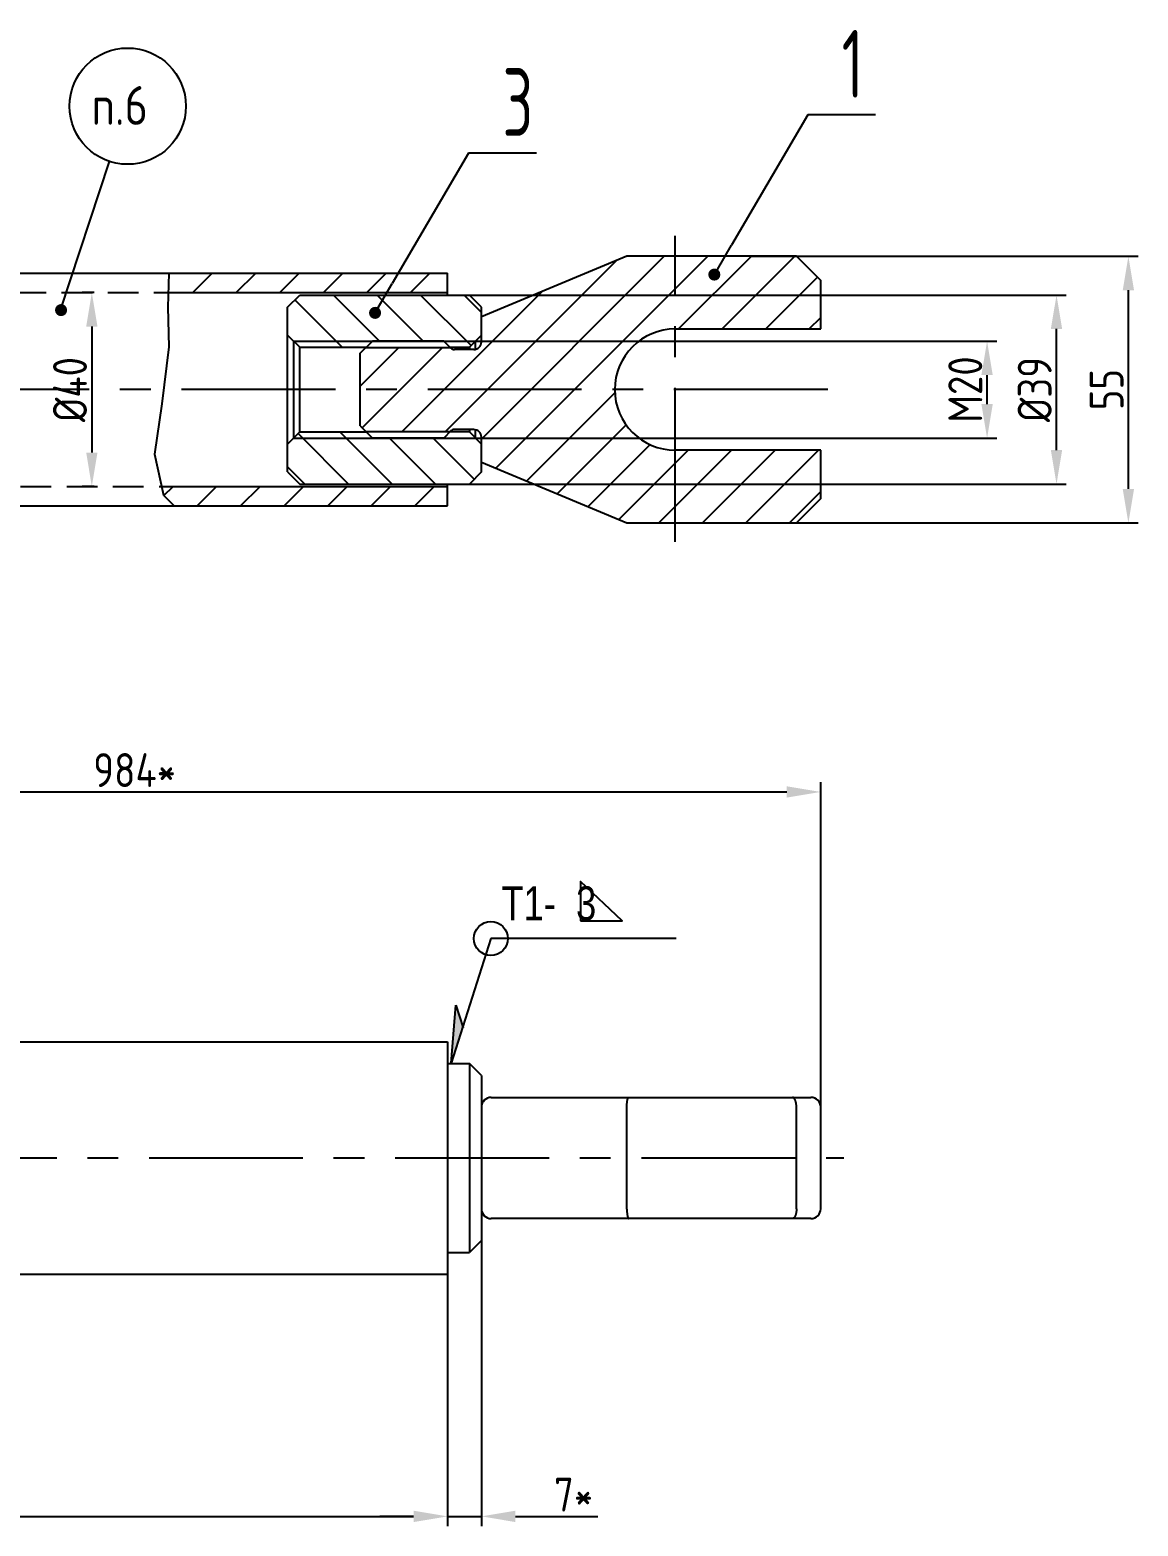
# Model space of a CAD drawing. Header units: millimetres. Extents: x 155 to 1809, y 69 to 860.
# Drawn here: x 1310.9 to 1539.6, y 551.1 to 859.8 of the extents above; entities that cross this region are included whole.
import ezdxf

# ---------------------------------------------------------------- set-up
doc = ezdxf.new("R2010")
doc.units = ezdxf.units.MM
doc.linetypes.add('CENTER', pattern=[50.8, 31.75, -6.35, 6.35, -6.35])
doc.linetypes.add('HIDDEN', pattern=[9.525, 6.35, -3.175])
for name, color, linetype in [('9_ALL_NOTES', 7, 'Continuous'), ('Bord', 1, 'Continuous'), ('Cont', 6, 'Continuous'), ('Text', 3, 'Continuous')]:
    doc.layers.add(name, color=color, linetype=linetype)
doc.layers.add('AM_5', color=3, linetype='Continuous', lineweight=25)
doc.layers.add('Cen', color=5, linetype='CENTER', lineweight=25)
doc.styles.add('DIM', font='ruswin13.shx', dxfattribs={"width": 0.8})
doc.styles.get("Standard").update_dxf_attribs({"font": 'arial.ttf'})
doc.styles.add('Style1', font='romans.shx', dxfattribs={"width": 0.8})
doc.dimstyles.new('DIMSTYLE_2$0', dxfattribs={"dimscale": 2, "dimtxt": 7, "dimasz": 7, "dimexe": 2, "dimexo": 0, "dimgap": 1, "dimtad": 1, "dimdec": 1, "dimdsep": 46, "dimtxsty": 'Style1', "dimcen": 0.09, "dimadec": 1, "dimazin": 2, "dimtp": 0.2, "dimtm": 0.2, "dimtfac": 1, "dimtdec": 1, "dimtofl": 0, "dimtmove": 0, "dimatfit": 3, "dimfxl": 1, "dimtolj": 1, "dimarcsym": 1})
doc.dimstyles.get("Standard").update_dxf_attribs({"dimtxt": 0.18, "dimasz": 0.18, "dimexe": 0.18, "dimexo": 0.0625, "dimgap": 0.09, "dimtad": 0, "dimtih": 1, "dimtoh": 1, "dimdec": 4, "dimzin": 0, "dimdsep": 46, "dimtxsty": 'Standard', "dimcen": 0.09, "dimadec": 0, "dimazin": 0, "dimtfac": 1, "dimtdec": 4, "dimtofl": 0, "dimtmove": 0, "dimatfit": 3, "dimfxl": 1, "dimtolj": 1, "dimtzin": 0, "dimarcsym": 0})

# ---------------------------------------------------------------- blocks, each defined once
blk = doc.blocks.new('*D30')
at = {"layer": 'AM_5', "color": 0, "lineweight": -2, "transparency": 16777216}
for p, q in [((1197.92, 603.05), (1197.92, 551.1)), ((1397.07, 603.05), (1397.07, 551.1)), ((1204.92, 553.1), (1390.07, 553.1))]:
    blk.add_line(p, q, dxfattribs=at)
at = {"layer": 'AM_5', "color": 0, "transparency": 16777216}
for points in [[(1204.92, 554.27), (1204.92, 551.93), (1197.92, 553.1)], [(1390.07, 554.27), (1390.07, 551.93), (1397.07, 553.1)]]:
    blk.add_solid(points, dxfattribs=at)
at = {"layer": 'Defpoints', "color": 0, "transparency": 16777216}
for p in [(1197.92, 603.05), (1397.07, 603.05), (1397.07, 553.1)]:
    blk.add_point(p, dxfattribs=at)
at = {"layer": 'AM_5', "color": 0, "transparency": 16777216, "insert": (1297.49, 557.6), "char_height": 7, "attachment_point": 5, "style": 'Style1'}
blk.add_mtext('\\A1;900', dxfattribs=at)
blk = doc.blocks.new('*D32')
at = {"layer": 'AM_5', "color": 0, "lineweight": -2, "transparency": 16777216}
for p, q in [((1404.07, 610.05), (1404.07, 551.1)), ((1397.07, 603.05), (1397.07, 551.1)), ((1390.07, 553.1), (1383.07, 553.1)), ((1397.07, 553.1), (1404.07, 553.1)), ((1411.07, 553.1), (1428.07, 553.1))]:
    blk.add_line(p, q, dxfattribs=at)
at = {"layer": 'AM_5', "color": 0, "transparency": 16777216}
for points in [[(1390.07, 554.27), (1390.07, 551.93), (1397.07, 553.1)], [(1411.07, 554.27), (1411.07, 551.93), (1404.07, 553.1)]]:
    blk.add_solid(points, dxfattribs=at)
at = {"layer": 'Defpoints', "color": 0, "transparency": 16777216}
for p in [(1404.07, 610.05), (1397.07, 603.05), (1404.07, 553.1)]:
    blk.add_point(p, dxfattribs=at)
at = {"layer": 'AM_5', "color": 0, "transparency": 16777216, "insert": (1423.07, 557.6), "char_height": 7, "attachment_point": 5, "style": 'Style1'}
blk.add_mtext('\\A1;7*', dxfattribs=at)
blk = doc.blocks.new('*D33')
at = {"layer": 'AM_5', "color": 0, "lineweight": -2, "transparency": 16777216}
for p, q in [((1190.92, 627.05), (1190.92, 704.58)), ((1474.07, 627.05), (1474.07, 704.58)), ((1197.92, 702.58), (1467.07, 702.58))]:
    blk.add_line(p, q, dxfattribs=at)
at = {"layer": 'AM_5', "color": 0, "transparency": 16777216}
for points in [[(1197.92, 703.74), (1197.92, 701.41), (1190.92, 702.58)], [(1467.07, 703.74), (1467.07, 701.41), (1474.07, 702.58)]]:
    blk.add_solid(points, dxfattribs=at)
at = {"layer": 'Defpoints', "color": 0, "transparency": 16777216}
for p in [(1474.07, 702.58), (1190.92, 627.05), (1474.07, 627.05)]:
    blk.add_point(p, dxfattribs=at)
at = {"layer": 'AM_5', "color": 0, "transparency": 16777216, "insert": (1332.49, 707.08), "char_height": 7, "attachment_point": 5, "style": 'Style1'}
blk.add_mtext('\\A1;984*', dxfattribs=at)
blk = doc.blocks.new('*D34')
at = {"layer": 'AM_5', "color": 0, "lineweight": -2, "transparency": 16777216}
for p, q in [((1374.54, 795.6), (1510.4, 795.6)), ((1508.4, 782.6), (1508.4, 788.6)), ((1374.54, 775.6), (1510.4, 775.6))]:
    blk.add_line(p, q, dxfattribs=at)
at = {"layer": 'AM_5', "color": 0, "transparency": 16777216}
for points in [[(1507.23, 788.6), (1509.57, 788.6), (1508.4, 795.6)], [(1507.23, 782.6), (1509.57, 782.6), (1508.4, 775.6)]]:
    blk.add_solid(points, dxfattribs=at)
at = {"layer": 'Defpoints', "color": 0, "transparency": 16777216}
for p in [(1374.54, 795.6), (1508.4, 795.6), (1374.54, 775.6)]:
    blk.add_point(p, dxfattribs=at)
at = {"layer": 'AM_5', "color": 0, "transparency": 16777216, "insert": (1503.9, 785.6), "char_height": 7, "attachment_point": 5, "rotation": 90, "style": 'Style1'}
blk.add_mtext('\\A1;М20', dxfattribs=at)
blk = doc.blocks.new('*D35')
at = {"layer": 'AM_5', "color": 0, "lineweight": -2, "transparency": 16777216}
for p, q in [((1399.55, 805.1), (1524.73, 805.1)), ((1522.73, 773.1), (1522.73, 798.1)), ((1399.55, 766.1), (1524.73, 766.1))]:
    blk.add_line(p, q, dxfattribs=at)
at = {"layer": 'AM_5', "color": 0, "transparency": 16777216}
for points in [[(1521.56, 798.1), (1523.89, 798.1), (1522.73, 805.1)], [(1521.56, 773.1), (1523.89, 773.1), (1522.73, 766.1)]]:
    blk.add_solid(points, dxfattribs=at)
at = {"layer": 'Defpoints', "color": 0, "transparency": 16777216}
for p in [(1399.55, 805.1), (1522.73, 805.1), (1399.55, 766.1)]:
    blk.add_point(p, dxfattribs=at)
at = {"layer": 'AM_5', "color": 0, "transparency": 16777216, "insert": (1518.23, 785.6), "char_height": 7, "attachment_point": 5, "rotation": 90, "style": 'Style1'}
blk.add_mtext('\\A1;%%C39', dxfattribs=at)
blk = doc.blocks.new('*D36')
at = {"layer": 'AM_5', "color": 0, "lineweight": -2, "transparency": 16777216}
for p, q in [((1459.52, 813.1), (1539.56, 813.1)), ((1537.56, 765.1), (1537.56, 806.1)), ((1459.52, 758.1), (1539.56, 758.1))]:
    blk.add_line(p, q, dxfattribs=at)
at = {"layer": 'AM_5', "color": 0, "transparency": 16777216}
for points in [[(1536.39, 806.1), (1538.73, 806.1), (1537.56, 813.1)], [(1536.39, 765.1), (1538.73, 765.1), (1537.56, 758.1)]]:
    blk.add_solid(points, dxfattribs=at)
at = {"layer": 'Defpoints', "color": 0, "transparency": 16777216}
for p in [(1459.52, 813.1), (1537.56, 813.1), (1459.52, 758.1)]:
    blk.add_point(p, dxfattribs=at)
at = {"layer": 'AM_5', "color": 0, "transparency": 16777216, "insert": (1533.06, 785.6), "char_height": 7, "attachment_point": 5, "rotation": 90, "style": 'Style1'}
blk.add_mtext('\\A1;55', dxfattribs=at)
blk = doc.blocks.new('*D37')
at = {"layer": 'AM_5', "color": 0, "lineweight": -2, "transparency": 16777216}
for p, q in [((1324.13, 805.6), (1321.66, 805.6)), ((1323.66, 798.6), (1323.66, 772.6)), ((1324.13, 765.6), (1321.66, 765.6))]:
    blk.add_line(p, q, dxfattribs=at)
at = {"layer": 'AM_5', "color": 0, "transparency": 16777216}
for points in [[(1322.5, 798.6), (1324.83, 798.6), (1323.66, 805.6)], [(1322.5, 772.6), (1324.83, 772.6), (1323.66, 765.6)]]:
    blk.add_solid(points, dxfattribs=at)
at = {"layer": 'Defpoints', "color": 0, "transparency": 16777216}
for p in [(1324.13, 805.6), (1323.66, 765.6), (1324.13, 765.6)]:
    blk.add_point(p, dxfattribs=at)
at = {"layer": 'AM_5', "color": 0, "transparency": 16777216, "insert": (1319.16, 785.6), "char_height": 7, "attachment_point": 5, "rotation": 90, "style": 'Style1'}
blk.add_mtext('\\A1;%%C40', dxfattribs=at)

msp = doc.modelspace()

# ---------------------------------------------------------------- hatches: boundary and pattern name
at = {"layer": 'Bord', "linetype": 'Continuous'}
h = msp.add_hatch(dxfattribs=at)
h.set_pattern_fill('ANSI31', color=256, scale=2)
h.set_pattern_definition([(45, (-283.836, 254.9047), (-4.490128, 4.490128), [])])
h.paths.add_polyline_path([(1474.06514, 808.10347), (1469.06514, 813.10347), (1444.06514, 813.10347), (1444.06514, 798.10347), (1474.06514, 798.10347)])
h.paths.add_polyline_path([(1444.06514, 798.10347), (1444.06514, 813.10347), (1434.06514, 813.10347), (1404.06514, 800.60347), (1404.06514, 795.45347, -0.414213562), (1402.46514, 793.85347), (1398.47935, 793.85347, -0.198912367), (1397.77224, 794.14636), (1397.66814, 794.25047), (1380.21214, 794.25047), (1379.06514, 793.10347), (1379.06514, 785.60347), (1431.56514, 785.60347, -0.414213562)])
h.paths.add_polyline_path([(1444.06514, 773.10347, -0.414213562), (1431.56514, 785.60347), (1379.06514, 785.60347), (1379.06514, 778.10347), (1380.21214, 776.95647), (1397.66814, 776.95647), (1397.77224, 777.06058, -0.198912367), (1398.47935, 777.35347), (1402.46514, 777.35347, -0.414213562), (1404.06514, 775.75347), (1404.06514, 770.60347), (1434.06514, 758.10347), (1444.06514, 758.10347)])
h.paths.add_polyline_path([(1474.06514, 773.10347), (1444.06514, 773.10347), (1444.06514, 758.10347), (1469.06514, 758.10347), (1474.06514, 763.10347)])
edge = h.paths.add_edge_path()
edge.add_line((1397.06514, 765.60347), (1397.06514, 761.60347))
edge.add_line((1397.06514, 761.60347), (1340.31972, 761.60347))
edge.add_spline(control_points=[(1340.31972, 761.60347), (1339.67555, 762.23177), (1338.56996, 763.52674), (1337.82988, 764.89844), (1337.55123, 765.60347)], knot_values=[0, 0, 0, 0, 0.5, 1, 1, 1, 1], degree=3, periodic=0)
edge.add_line((1337.55123, 765.60347), (1397.06514, 765.60347))
edge = h.paths.add_edge_path()
edge.add_line((1397.06514, 809.60347), (1397.06514, 805.60347))
edge.add_line((1397.06514, 805.60347), (1339.23849, 805.60347))
edge.add_spline(control_points=[(1339.23849, 805.60347), (1339.23097, 806.35882), (1339.26655, 807.78083), (1339.40337, 809.02548), (1339.49709, 809.60347)], knot_values=[0, 0, 0, 0, 0.5, 1, 1, 1, 1], degree=3, periodic=0)
edge.add_line((1339.49709, 809.60347), (1397.06514, 809.60347))
h = msp.add_hatch(color=256, dxfattribs=at)
edge = h.paths.add_edge_path(flags=0)
edge.add_arc((1452.11687, 809.32523), 1.25, 0, 360)
h = msp.add_hatch(color=256, dxfattribs=at)
edge = h.paths.add_edge_path(flags=0)
edge.add_arc((1317.31573, 801.99619), 1.25, 0, 360)
h = msp.add_hatch(dxfattribs=at)
h.set_pattern_fill('ANSI31', color=256, scale=2, angle=90, style=0)
h.set_pattern_definition([(135, (1032.322, 320.1363), (-4.49013, -4.49013), [])])
h.paths.add_polyline_path([(1364.06514, 768.60347), (1364.06514, 774.35347), (1366.56514, 776.85347), (1380.31514, 776.85347), (1381.56514, 775.60347), (1396.31514, 775.60347), (1397.56514, 776.85347), (1401.56514, 776.85347), (1404.06514, 774.35347), (1404.06514, 768.60347), (1401.56514, 766.10347), (1366.56514, 766.10347)])
h.paths.add_polyline_path([(1364.06514, 796.85347), (1364.06514, 802.60347), (1366.56514, 805.10347), (1401.56514, 805.10347), (1404.06514, 802.60347), (1404.06514, 796.85347), (1401.56514, 794.35347), (1397.56514, 794.35347), (1396.31514, 795.60347), (1381.56514, 795.60347), (1380.31514, 794.35347), (1366.56514, 794.35347)])
h = msp.add_hatch(color=256, dxfattribs=at)
edge = h.paths.add_edge_path(flags=0)
edge.add_arc((1382.11264, 801.42773), 1.25, 0, 360)
at = {"layer": 'Text'}
h = msp.add_hatch(color=256, dxfattribs=at)
h.dxf.hatch_style = 1
h.paths.add_polyline_path([(1399.96509, 653.00401), (1397.79685, 646.58297), (1398.25181, 652.24836)])
h.paths.add_polyline_path([(1398.76121, 658.59162), (1400.26644, 653.89643), (1399.96509, 653.00401), (1398.25181, 652.24836)])

# ---------------------------------------------------------------- linework, layer by layer
at = {"layer": 'Bord'}
for p, q in [((1471.40265, 842.30792), (1455.65024, 815.36802)), ((1485.40265, 842.30792), (1471.40265, 842.30792)), ((1401.39842, 834.41043), (1385.64601, 807.47052)), ((1415.39842, 834.41043), (1401.39842, 834.41043))]:
    msp.add_line(p, q, dxfattribs=at)
at = {"layer": 'Bord', "linetype": 'Continuous'}
for p, q in [((1452.74783, 810.4043), (1455.65024, 815.36802)), ((1339.53202, 809.60347), (1339.31404, 802.62214)), ((1382.7436, 802.5068), (1385.64601, 807.47052)), ((1364.06514, 802.60347), (1366.56514, 805.10347)), ((1339.31404, 802.62214), (1339.55908, 794.40327)), ((1339.55908, 794.40327), (1338.09941, 782.66336)), ((1365.31514, 795.60347), (1381.56514, 795.60347)), ((1380.21214, 794.25047), (1397.66814, 794.25047)), ((1396.31514, 795.60347), (1402.81514, 795.60347)), ((1338.09941, 782.66336), (1336.59662, 772.28531)), ((1365.31514, 775.60347), (1381.56514, 775.60347)), ((1380.21214, 776.95647), (1397.66814, 776.95647)), ((1396.31514, 775.60347), (1402.81514, 775.60347)), ((1336.59662, 772.28531), (1338.46746, 763.83777)), ((1338.46746, 763.83777), (1340.66011, 761.60347))]:
    msp.add_line(p, q, dxfattribs=at)
at = {"layer": 'Bord', "linetype": 'HIDDEN'}
for p, q in [((1250.74782, 805.60347), (1339.40713, 805.60347)), ((1261.32526, 765.60347), (1338.07642, 765.60347))]:
    msp.add_line(p, q, dxfattribs=at)
at = {"layer": 'Bord', "linetype": 'Continuous'}
msp.add_circle((1331.06391, 844.07728), 12, dxfattribs=at)
at = {"layer": 'Cen'}
for p, q in [((1444.06514, 754.20616), (1444.06514, 817.30208)), ((1475.525, 785.60347), (1184.31699, 785.60347))]:
    msp.add_line(p, q, dxfattribs=at)
at = {"layer": 'Cen', "linetype": 'CENTER'}
msp.add_line((1183.06504, 627.0484), (1478.82716, 627.0484), dxfattribs=at)
at = {"layer": 'Cont', "linetype": 'Continuous'}
for p, q in [((1434.06514, 813.10347), (1404.06514, 800.60347)), ((1469.06514, 813.10347), (1434.06514, 813.10347)), ((1469.06514, 813.10347), (1474.06514, 808.10347)), ((1250.44006, 809.60347), (1339.53202, 809.60347)), ((1339.53202, 809.60347), (1397.06514, 809.60347)), ((1397.06514, 805.10347), (1397.06514, 809.60347)), ((1474.06514, 798.10347), (1474.06514, 808.10347)), ((1339.40713, 805.60347), (1397.06514, 805.60347)), ((1366.56514, 805.10347), (1401.56514, 805.10347)), ((1404.06514, 802.60347), (1401.56514, 805.10347)), ((1364.06514, 768.60347), (1364.06514, 802.60347)), ((1404.06514, 795.45347), (1404.06514, 802.60347)), ((1366.56514, 794.35347), (1364.06514, 796.85347)), ((1401.56514, 794.35347), (1404.06514, 796.85347)), ((1444.06514, 798.10347), (1474.06514, 798.10347)), ((1365.31514, 775.60347), (1365.31514, 795.60347)), ((1366.56514, 776.85347), (1366.56514, 794.35347)), ((1366.56514, 794.35347), (1380.31514, 794.35347)), ((1379.06514, 793.10347), (1381.56514, 795.60347)), ((1396.31514, 795.60347), (1381.56514, 795.60347)), ((1397.77224, 794.14636), (1396.31514, 795.60347)), ((1397.56514, 794.35347), (1401.56514, 794.35347)), ((1402.46514, 793.85347), (1398.47935, 793.85347)), ((1401.56514, 794.35347), (1401.56514, 793.85347)), ((1402.81514, 793.89324), (1402.81514, 795.60347)), ((1379.06514, 778.10347), (1379.06514, 793.10347)), ((1379.06514, 778.10347), (1381.56514, 775.60347)), ((1366.56514, 776.85347), (1364.06514, 774.35347)), ((1366.56514, 776.85347), (1380.31514, 776.85347)), ((1396.31514, 775.60347), (1381.56514, 775.60347)), ((1397.77224, 777.06058), (1396.31514, 775.60347)), ((1401.56514, 776.85347), (1397.56514, 776.85347)), ((1402.46514, 777.35347), (1398.47935, 777.35347)), ((1401.56514, 777.35347), (1401.56514, 776.85347)), ((1401.56514, 776.85347), (1404.06514, 774.35347)), ((1402.81514, 775.60347), (1402.81514, 777.3137)), ((1404.06514, 768.60347), (1404.06514, 775.75347)), ((1474.06514, 773.10347), (1444.06514, 773.10347)), ((1474.06514, 763.10347), (1474.06514, 773.10347)), ((1404.06514, 770.60347), (1434.06514, 758.10347)), ((1338.07642, 765.60347), (1397.06514, 765.60347)), ((1364.06514, 768.60347), (1366.56514, 766.10347)), ((1366.56514, 766.10347), (1401.56514, 766.10347)), ((1397.06514, 761.60347), (1397.06514, 766.10347)), ((1404.06514, 768.60347), (1401.56514, 766.10347)), ((1474.06514, 763.10347), (1469.06514, 758.10347)), ((1261.716, 761.60347), (1340.66011, 761.60347)), ((1340.66011, 761.60347), (1397.06514, 761.60347)), ((1434.06514, 758.10347), (1469.06514, 758.10347)), ((1261.76848, 651.0484), (1397.06514, 651.0484)), ((1397.06514, 651.0484), (1397.06514, 603.0484)), ((1397.06514, 646.5484), (1401.56514, 646.5484)), ((1401.56514, 646.5484), (1401.56514, 607.5484)), ((1404.06514, 644.0484), (1401.56514, 646.5484)), ((1404.06514, 644.0482), (1404.06514, 610.0486)), ((1406.06514, 639.5484), (1472.06514, 639.5484)), ((1434.19559, 639.02612), (1434.19947, 639.04356)), ((1434.19947, 639.04356), (1434.20339, 639.06075)), ((1434.20339, 639.06075), (1434.20736, 639.0777)), ((1434.20736, 639.0777), (1434.21137, 639.09438)), ((1434.21137, 639.09438), (1434.21542, 639.11081)), ((1434.21542, 639.11081), (1434.21953, 639.12698)), ((1434.21953, 639.12698), (1434.22228, 639.13761)), ((1434.22228, 639.13761), (1434.22506, 639.14812)), ((1434.22506, 639.14812), (1434.22786, 639.15852)), ((1434.22786, 639.15852), (1434.23067, 639.16879)), ((1434.23067, 639.16879), (1434.2335, 639.17895)), ((1434.2335, 639.17895), (1434.23635, 639.18898)), ((1434.23635, 639.18898), (1434.23922, 639.19889)), ((1434.23922, 639.19889), (1434.24211, 639.20867)), ((1434.24211, 639.20867), (1434.24501, 639.21833)), ((1434.24501, 639.21833), (1434.24794, 639.22787)), ((1434.24794, 639.22787), (1434.25087, 639.23728)), ((1434.25087, 639.23728), (1434.25383, 639.24656)), ((1434.25383, 639.24656), (1434.2568, 639.25572)), ((1434.2568, 639.25572), (1434.25979, 639.26474)), ((1434.25979, 639.26474), (1434.26279, 639.27364)), ((1434.26279, 639.27364), (1434.26581, 639.28241)), ((1434.26581, 639.28241), (1434.26885, 639.29105)), ((1434.26885, 639.29105), (1434.2719, 639.29955)), ((1434.27651, 639.31207), (1434.2796, 639.32024)), ((1434.2796, 639.32024), (1434.2827, 639.32828)), ((1434.2827, 639.32828), (1434.28582, 639.33619)), ((1434.28582, 639.33619), (1434.28896, 639.34396)), ((1434.28896, 639.34396), (1434.2921, 639.35159)), ((1434.2921, 639.35159), (1434.29526, 639.35909)), ((1434.29526, 639.35909), (1434.29844, 639.36645)), ((1468.69309, 639.21754), (1468.68698, 639.22719)), ((1468.69917, 639.20777), (1468.69309, 639.21754)), ((1468.7052, 639.19788), (1468.69917, 639.20777)), ((1468.71119, 639.18787), (1468.7052, 639.19788)), ((1468.71714, 639.17774), (1468.71119, 639.18787)), ((1468.72304, 639.1675), (1468.71714, 639.17774)), ((1468.72891, 639.15713), (1468.72304, 639.1675)), ((1468.73473, 639.14665), (1468.72891, 639.15713)), ((1468.74051, 639.13606), (1468.73473, 639.14665)), ((1468.74624, 639.12536), (1468.74051, 639.13606)), ((1468.75194, 639.11454), (1468.74624, 639.12536)), ((1468.75758, 639.10361), (1468.75194, 639.11454)), ((1468.76319, 639.09258), (1468.75758, 639.10361)), ((1468.76875, 639.08143), (1468.76319, 639.09258)), ((1468.77426, 639.07018), (1468.76875, 639.08143)), ((1468.78785, 639.04159), (1468.78245, 639.0531)), ((1468.7932, 639.02997), (1468.78785, 639.04159)), ((1468.79851, 639.01825), (1468.7932, 639.02997)), ((1434.06514, 637.55698), (1434.06527, 637.59983)), ((1434.06519, 616.51412), (1434.06514, 637.55698)), ((1434.06527, 637.59983), (1434.06558, 637.64267)), ((1434.06558, 637.64267), (1434.06608, 637.68546)), ((1434.06608, 637.68546), (1434.06676, 637.7282)), ((1434.06676, 637.7282), (1434.06762, 637.77085)), ((1434.06762, 637.77085), (1434.06866, 637.81341)), ((1434.06866, 637.81341), (1434.06989, 637.85585)), ((1434.06989, 637.85585), (1434.0713, 637.89816)), ((1434.0713, 637.89816), (1434.07289, 637.94032)), ((1434.07289, 637.94032), (1434.07466, 637.9823)), ((1434.07466, 637.9823), (1434.07661, 638.02409)), ((1434.07661, 638.02409), (1434.07875, 638.06568)), ((1434.07875, 638.06568), (1434.08106, 638.10703)), ((1434.08106, 638.10703), (1434.08354, 638.14814)), ((1434.08354, 638.14814), (1434.08621, 638.18899)), ((1434.08621, 638.18899), (1434.08789, 638.21336)), ((1434.08789, 638.21336), (1434.09084, 638.25375)), ((1434.09084, 638.25375), (1434.09396, 638.29382)), ((1434.09396, 638.29382), (1434.09725, 638.33357)), ((1434.09725, 638.33357), (1434.10071, 638.37296)), ((1434.10071, 638.37296), (1434.10435, 638.41199)), ((1434.10435, 638.41199), (1434.10815, 638.45064)), ((1434.10815, 638.45064), (1434.11212, 638.48888)), ((1434.11212, 638.48888), (1434.11542, 638.51918)), ((1434.11542, 638.51918), (1434.11882, 638.54919)), ((1434.11882, 638.54919), (1434.12232, 638.57892)), ((1434.12232, 638.57892), (1434.12593, 638.60835)), ((1434.12593, 638.60835), (1434.12964, 638.63748)), ((1434.12964, 638.63748), (1434.13345, 638.6663)), ((1434.13345, 638.6663), (1434.13737, 638.69479)), ((1434.13737, 638.69479), (1434.14138, 638.72295)), ((1434.14138, 638.72295), (1434.14549, 638.75077)), ((1434.14549, 638.75077), (1434.1497, 638.77825)), ((1434.1497, 638.77825), (1434.154, 638.80536)), ((1434.154, 638.80536), (1434.1584, 638.83211)), ((1434.1584, 638.83211), (1434.1629, 638.85849)), ((1434.1629, 638.85849), (1434.16633, 638.87802)), ((1434.16633, 638.87802), (1434.16981, 638.89733)), ((1434.16981, 638.89733), (1434.17335, 638.91642)), ((1434.17335, 638.91642), (1434.17693, 638.93529)), ((1434.17693, 638.93529), (1434.18057, 638.95393)), ((1434.18057, 638.95393), (1434.18425, 638.97233)), ((1434.18425, 638.97233), (1434.18798, 638.9905)), ((1434.18798, 638.9905), (1434.19176, 639.00843)), ((1434.19176, 639.00843), (1434.19559, 639.02612)), ((1468.80377, 639.00643), (1468.79851, 639.01825)), ((1468.80898, 638.99451), (1468.80377, 639.00643)), ((1468.81415, 638.98249), (1468.80898, 638.99451)), ((1468.81927, 638.97037), (1468.81415, 638.98249)), ((1468.82434, 638.95816), (1468.81927, 638.97037)), ((1468.82936, 638.94585), (1468.82434, 638.95816)), ((1468.83433, 638.93345), (1468.82936, 638.94585)), ((1468.83926, 638.92096), (1468.83433, 638.93345)), ((1468.84413, 638.90837), (1468.83926, 638.92096)), ((1468.84896, 638.8957), (1468.84413, 638.90837)), ((1468.85374, 638.88294), (1468.84896, 638.8957)), ((1468.85847, 638.87008), (1468.85374, 638.88294)), ((1468.86314, 638.85715), (1468.85847, 638.87008)), ((1468.86777, 638.84412), (1468.86314, 638.85715)), ((1468.87235, 638.83102), (1468.86777, 638.84412)), ((1468.87688, 638.81783), (1468.87235, 638.83102)), ((1468.88135, 638.80455), (1468.87688, 638.81783)), ((1468.88578, 638.7912), (1468.88135, 638.80455)), ((1468.89015, 638.77777), (1468.88578, 638.7912)), ((1468.89447, 638.76426), (1468.89015, 638.77777)), ((1468.89875, 638.75067), (1468.89447, 638.76426)), ((1468.90297, 638.737), (1468.89875, 638.75067)), ((1468.90713, 638.72327), (1468.90297, 638.737)), ((1468.91125, 638.70945), (1468.90713, 638.72327)), ((1468.91531, 638.69557), (1468.91125, 638.70945)), ((1468.91933, 638.68161), (1468.91531, 638.69557)), ((1468.92328, 638.66758), (1468.91933, 638.68161)), ((1468.92719, 638.65348), (1468.92328, 638.66758)), ((1468.93105, 638.63932), (1468.92719, 638.65348)), ((1468.93485, 638.62509), (1468.93105, 638.63932)), ((1468.93859, 638.61079), (1468.93485, 638.62509)), ((1468.94229, 638.59642), (1468.93859, 638.61079)), ((1468.94593, 638.582), (1468.94229, 638.59642)), ((1468.94952, 638.56751), (1468.94593, 638.582)), ((1468.95306, 638.55296), (1468.94952, 638.56751)), ((1468.95654, 638.53835), (1468.95306, 638.55296)), ((1468.96166, 638.51632), (1468.95654, 638.53835)), ((1468.96666, 638.49416), (1468.96166, 638.51632)), ((1468.97154, 638.47187), (1468.96666, 638.49416)), ((1468.9763, 638.44947), (1468.97154, 638.47187)), ((1468.98093, 638.42694), (1468.9763, 638.44947)), ((1468.98544, 638.4043), (1468.98093, 638.42694)), ((1468.98983, 638.38155), (1468.98544, 638.4043)), ((1468.9941, 638.35868), (1468.98983, 638.38155)), ((1468.99825, 638.33572), (1468.9941, 638.35868)), ((1469.00227, 638.31265), (1468.99825, 638.33572)), ((1469.00617, 638.28948), (1469.00227, 638.31265)), ((1469.00994, 638.26622), (1469.00617, 638.28948)), ((1469.01359, 638.24286), (1469.00994, 638.26622)), ((1469.01712, 638.21942), (1469.01359, 638.24286)), ((1469.02052, 638.1959), (1469.01712, 638.21942)), ((1469.0238, 638.17229), (1469.02052, 638.1959)), ((1469.02695, 638.1486), (1469.0238, 638.17229)), ((1469.02998, 638.12484), (1469.02695, 638.1486)), ((1469.03289, 638.10101), (1469.02998, 638.12484)), ((1469.03567, 638.07711), (1469.03289, 638.10101)), ((1469.03745, 638.06114), (1469.03567, 638.07711)), ((1469.04002, 638.03713), (1469.03745, 638.06114)), ((1469.04247, 638.01306), (1469.04002, 638.03713)), ((1469.04479, 637.98893), (1469.04247, 638.01306)), ((1469.04699, 637.96475), (1469.04479, 637.98893)), ((1469.04906, 637.94052), (1469.04699, 637.96475)), ((1469.051, 637.91625), (1469.04906, 637.94052)), ((1469.05282, 637.89192), (1469.051, 637.91625)), ((1469.05452, 637.86756), (1469.05282, 637.89192)), ((1469.05609, 637.84316), (1469.05452, 637.86756)), ((1469.05753, 637.81872), (1469.05609, 637.84316)), ((1469.05885, 637.79425), (1469.05753, 637.81872)), ((1469.06005, 637.76975), (1469.05885, 637.79425)), ((1469.06111, 637.74522), (1469.06005, 637.76975)), ((1469.06206, 637.72067), (1469.06111, 637.74522)), ((1469.06287, 637.6961), (1469.06206, 637.72067)), ((1469.06356, 637.67151), (1469.06287, 637.6961)), ((1469.06413, 637.64691), (1469.06356, 637.67151)), ((1469.06457, 637.62229), (1469.06413, 637.64691)), ((1469.06488, 637.59767), (1469.06457, 637.62229)), ((1469.06507, 637.57304), (1469.06488, 637.59767)), ((1469.06514, 616.5484), (1469.06507, 637.57304)), ((1474.06514, 616.5484), (1474.06514, 637.5484)), ((1472.06514, 614.5484), (1406.06514, 614.5484)), ((1434.06519, 616.51412), (1434.0655, 616.4627)), ((1434.0655, 616.4627), (1434.06608, 616.41135)), ((1434.06608, 616.41135), (1434.06691, 616.36007)), ((1434.06691, 616.36007), (1434.06801, 616.30892)), ((1434.06801, 616.30892), (1434.06938, 616.25792)), ((1434.06938, 616.25792), (1434.07071, 616.21555)), ((1434.07071, 616.21555), (1434.07223, 616.17334)), ((1434.07223, 616.17334), (1434.07393, 616.13128)), ((1434.07393, 616.13128), (1434.07581, 616.08941)), ((1434.07581, 616.08941), (1434.07787, 616.04774)), ((1434.07787, 616.04774), (1434.08011, 616.00629)), ((1434.08011, 616.00629), (1434.08253, 615.96508)), ((1434.08253, 615.96508), (1434.08512, 615.92412)), ((1434.08512, 615.92412), (1434.08789, 615.88344)), ((1434.08789, 615.88344), (1434.09023, 615.85111)), ((1434.09023, 615.85111), (1434.09332, 615.81097)), ((1434.09332, 615.81097), (1434.09658, 615.77116)), ((1434.09658, 615.77116), (1434.10001, 615.73169)), ((1434.10001, 615.73169), (1434.10361, 615.69259)), ((1434.10361, 615.69259), (1434.10738, 615.65387)), ((1434.10738, 615.65387), (1434.11131, 615.61554)), ((1434.11131, 615.61554), (1434.11458, 615.58518)), ((1434.11458, 615.58518), (1434.1171, 615.56259)), ((1434.1171, 615.56259), (1434.12056, 615.53271)), ((1434.12056, 615.53271), (1434.12411, 615.50313)), ((1434.12411, 615.50313), (1434.12777, 615.47385)), ((1434.12777, 615.47385), (1434.13154, 615.44488)), ((1434.13154, 615.44488), (1434.1354, 615.41622)), ((1434.1354, 615.41622), (1434.13936, 615.3879)), ((1434.13936, 615.3879), (1434.14342, 615.3599)), ((1434.14342, 615.3599), (1434.14758, 615.33225)), ((1434.14758, 615.33225), (1434.15184, 615.30496)), ((1434.15184, 615.30496), (1434.15619, 615.27803)), ((1434.15619, 615.27803), (1434.16064, 615.25146)), ((1434.16064, 615.25146), (1434.16404, 615.23179)), ((1434.16404, 615.23179), (1434.16748, 615.21233)), ((1434.16748, 615.21233), (1434.17098, 615.19309)), ((1434.17098, 615.19309), (1434.17454, 615.17407)), ((1434.17454, 615.17407), (1434.17814, 615.15528)), ((1434.17814, 615.15528), (1434.18179, 615.13672)), ((1434.18179, 615.13672), (1434.18549, 615.11839)), ((1434.18549, 615.11839), (1434.18924, 615.10031)), ((1434.18924, 615.10031), (1434.19303, 615.08246)), ((1434.19303, 615.08246), (1434.19688, 615.06485)), ((1434.19688, 615.06485), (1434.20077, 615.04749)), ((1434.20077, 615.04749), (1434.20471, 615.03038)), ((1434.20471, 615.03038), (1434.20869, 615.01352)), ((1434.20869, 615.01352), (1434.21272, 614.99692)), ((1434.21272, 614.99692), (1434.21679, 614.98058)), ((1434.21679, 614.98058), (1434.2209, 614.9645)), ((1434.2209, 614.9645), (1434.22367, 614.95393)), ((1434.22367, 614.95393), (1434.22646, 614.94347)), ((1434.22646, 614.94347), (1434.22926, 614.93314)), ((1434.22926, 614.93314), (1434.23209, 614.92292)), ((1434.23209, 614.92292), (1434.23493, 614.91283)), ((1434.23493, 614.91283), (1434.23779, 614.90286)), ((1434.23779, 614.90286), (1434.24066, 614.89301)), ((1434.24066, 614.89301), (1434.24356, 614.88329)), ((1434.24356, 614.88329), (1434.24647, 614.87369)), ((1434.24647, 614.87369), (1434.2494, 614.86422)), ((1434.2494, 614.86422), (1434.25235, 614.85487)), ((1434.25235, 614.85487), (1434.25531, 614.84565)), ((1434.25531, 614.84565), (1434.25829, 614.83656)), ((1434.25829, 614.83656), (1434.26129, 614.8276)), ((1434.26129, 614.8276), (1434.2643, 614.81877)), ((1434.2643, 614.81877), (1434.26733, 614.81006)), ((1434.26733, 614.81006), (1434.27037, 614.80149)), ((1434.27037, 614.80149), (1434.27343, 614.79305)), ((1434.27343, 614.79305), (1434.27651, 614.78474)), ((1434.27651, 614.78474), (1434.2796, 614.77657)), ((1434.2796, 614.77657), (1434.2827, 614.76853)), ((1434.2827, 614.76853), (1434.28582, 614.76062)), ((1434.28582, 614.76062), (1434.28896, 614.75285)), ((1434.28896, 614.75285), (1434.2921, 614.74522)), ((1434.2921, 614.74522), (1434.29526, 614.73772)), ((1434.29526, 614.73772), (1434.29844, 614.73036)), ((1434.29844, 614.73036), (1434.30163, 614.72313)), ((1468.70219, 614.89397), (1468.69613, 614.88414)), ((1468.7082, 614.90392), (1468.70219, 614.89397)), ((1468.71417, 614.91399), (1468.7082, 614.90392)), ((1468.72009, 614.92417), (1468.71417, 614.91399)), ((1468.72598, 614.93448), (1468.72009, 614.92417)), ((1468.73182, 614.9449), (1468.72598, 614.93448)), ((1468.73762, 614.95543), (1468.73182, 614.9449)), ((1468.74338, 614.96608), (1468.73762, 614.95543)), ((1468.7491, 614.97684), (1468.74338, 614.96608)), ((1468.75477, 614.98772), (1468.7491, 614.97684)), ((1468.76039, 614.9987), (1468.75477, 614.98772)), ((1468.76597, 615.00979), (1468.76039, 614.9987)), ((1468.77151, 615.02099), (1468.76597, 615.00979)), ((1468.777, 615.0323), (1468.77151, 615.02099)), ((1468.78245, 615.04371), (1468.777, 615.0323)), ((1468.78785, 615.05522), (1468.78245, 615.04371)), ((1468.7932, 615.06684), (1468.78785, 615.05522)), ((1468.79851, 615.07856), (1468.7932, 615.06684)), ((1468.80377, 615.09038), (1468.79851, 615.07856)), ((1468.80898, 615.1023), (1468.80377, 615.09038)), ((1468.81415, 615.11432), (1468.80898, 615.1023)), ((1468.81927, 615.12644), (1468.81415, 615.11432)), ((1468.82434, 615.13865), (1468.81927, 615.12644)), ((1468.82936, 615.15096), (1468.82434, 615.13865)), ((1468.83433, 615.16336), (1468.82936, 615.15096)), ((1468.83926, 615.17585), (1468.83433, 615.16336)), ((1468.84413, 615.18844), (1468.83926, 615.17585)), ((1468.84896, 615.20111), (1468.84413, 615.18844)), ((1468.85374, 615.21387), (1468.84896, 615.20111)), ((1468.85847, 615.22672), (1468.85374, 615.21387)), ((1468.86314, 615.23966), (1468.85847, 615.22672)), ((1468.86777, 615.25268), (1468.86314, 615.23966)), ((1468.87235, 615.26579), (1468.86777, 615.25268)), ((1468.87688, 615.27898), (1468.87235, 615.26579)), ((1468.88135, 615.29225), (1468.87688, 615.27898)), ((1468.88578, 615.30561), (1468.88135, 615.29225)), ((1468.89015, 615.31904), (1468.88578, 615.30561)), ((1468.89447, 615.33255), (1468.89015, 615.31904)), ((1468.89875, 615.34614), (1468.89447, 615.33255)), ((1468.90297, 615.3598), (1468.89875, 615.34614)), ((1468.90713, 615.37354), (1468.90297, 615.3598)), ((1468.91125, 615.38736), (1468.90713, 615.37354)), ((1468.91531, 615.40124), (1468.91125, 615.38736)), ((1468.91933, 615.4152), (1468.91531, 615.40124)), ((1468.92328, 615.42923), (1468.91933, 615.4152)), ((1468.92719, 615.44332), (1468.92328, 615.42923)), ((1468.93105, 615.45749), (1468.92719, 615.44332)), ((1468.93485, 615.47172), (1468.93105, 615.45749)), ((1468.93859, 615.48602), (1468.93485, 615.47172)), ((1468.94229, 615.50038), (1468.93859, 615.48602)), ((1468.94593, 615.51481), (1468.94229, 615.50038)), ((1468.94952, 615.5293), (1468.94593, 615.51481)), ((1468.95306, 615.54385), (1468.94952, 615.5293)), ((1468.95654, 615.55846), (1468.95306, 615.54385)), ((1468.95996, 615.57313), (1468.95654, 615.55846)), ((1468.96501, 615.59525), (1468.95996, 615.57313)), ((1468.96993, 615.61749), (1468.96501, 615.59525)), ((1468.97472, 615.63986), (1468.96993, 615.61749)), ((1468.9794, 615.66234), (1468.97472, 615.63986)), ((1468.98395, 615.68495), (1468.9794, 615.66234)), ((1468.98838, 615.70767), (1468.98395, 615.68495)), ((1468.99269, 615.73049), (1468.98838, 615.70767)), ((1468.99688, 615.75342), (1468.99269, 615.73049)), ((1469.00094, 615.77646), (1468.99688, 615.75342)), ((1469.00488, 615.79959), (1469.00094, 615.77646)), ((1469.0087, 615.82283), (1469.00488, 615.79959)), ((1469.01239, 615.84615), (1469.0087, 615.82283)), ((1469.01596, 615.86956), (1469.01239, 615.84615)), ((1469.0194, 615.89306), (1469.01596, 615.86956)), ((1469.02272, 615.91664), (1469.0194, 615.89306)), ((1469.02591, 615.9403), (1469.02272, 615.91664)), ((1469.02898, 615.96404), (1469.02591, 615.9403)), ((1469.03193, 615.98785), (1469.02898, 615.96404)), ((1469.03475, 616.01173), (1469.03193, 615.98785)), ((1469.03745, 616.03567), (1469.03475, 616.01173)), ((1469.04002, 616.05968), (1469.03745, 616.03567)), ((1469.04247, 616.08375), (1469.04002, 616.05968)), ((1469.04479, 616.10787), (1469.04247, 616.08375)), ((1469.04699, 616.13205), (1469.04479, 616.10787)), ((1469.04906, 616.15628), (1469.04699, 616.13205)), ((1469.051, 616.18056), (1469.04906, 616.15628)), ((1469.05282, 616.20488), (1469.051, 616.18056)), ((1469.05452, 616.22925), (1469.05282, 616.20488)), ((1469.05609, 616.25365), (1469.05452, 616.22925)), ((1469.05753, 616.27809), (1469.05609, 616.25365)), ((1469.05885, 616.30256), (1469.05753, 616.27809)), ((1469.06005, 616.32706), (1469.05885, 616.30256)), ((1469.06111, 616.35159), (1469.06005, 616.32706)), ((1469.06206, 616.37614), (1469.06111, 616.35159)), ((1469.06287, 616.40071), (1469.06206, 616.37614)), ((1469.06356, 616.4253), (1469.06287, 616.40071)), ((1469.06413, 616.4499), (1469.06356, 616.4253)), ((1469.06457, 616.47452), (1469.06413, 616.4499)), ((1469.06488, 616.49914), (1469.06457, 616.47452)), ((1469.06507, 616.52377), (1469.06488, 616.49914)), ((1469.06514, 616.5484), (1469.06507, 616.52377)), ((1404.06514, 610.0484), (1401.56514, 607.5484)), ((1397.06514, 607.5484), (1401.56514, 607.5484)), ((1257.53455, 603.0484), (1397.06514, 603.0484))]:
    msp.add_line(p, q, dxfattribs=at)
for points in [[(1434.2719, 639.29955), (1434.27497, 639.30793), (1434.27651, 639.31207)], [(1434.29844, 639.36645), (1434.30163, 639.37367), (1434.30322, 639.37723), (1434.30483, 639.38076), (1434.30643, 639.38425), (1434.30804, 639.3877), (1434.30965, 639.39112), (1434.31127, 639.39451), (1434.31288, 639.39786), (1434.3145, 639.40117), (1434.31613, 639.40445), (1434.31775, 639.4077), (1434.31938, 639.4109), (1434.32102, 639.41408), (1434.32265, 639.41722), (1434.32429, 639.42032), (1434.32593, 639.42338), (1434.32757, 639.42641), (1434.32922, 639.42941), (1434.33087, 639.43237), (1434.33252, 639.43529), (1434.33418, 639.43818), (1434.33583, 639.44103), (1434.33749, 639.44384), (1434.33916, 639.44662), (1434.34082, 639.44936), (1434.34249, 639.45207), (1434.34416, 639.45474), (1434.34583, 639.45737), (1434.34751, 639.45997), (1434.34918, 639.46253), (1434.35086, 639.46505), (1434.35254, 639.46754), (1434.35423, 639.46999), (1434.35591, 639.4724), (1434.3576, 639.47478), (1434.35929, 639.47712), (1434.36098, 639.47942), (1434.36268, 639.48168), (1434.36438, 639.48391), (1434.36608, 639.4861), (1434.36778, 639.48826), (1434.36948, 639.49037), (1434.37118, 639.49245), (1434.37289, 639.49449), (1434.3746, 639.4965), (1434.37631, 639.49847), (1434.37802, 639.5004), (1434.37973, 639.50229), (1434.38145, 639.50414), (1434.38317, 639.50596), (1434.38489, 639.50774), (1434.38661, 639.50948), (1434.38833, 639.51119), (1434.39005, 639.51285), (1434.39178, 639.51448), (1434.3935, 639.51607), (1434.39523, 639.51763), (1434.39696, 639.51914), (1434.39869, 639.52062), (1434.40042, 639.52206), (1434.40216, 639.52346), (1434.40389, 639.52482), (1434.40563, 639.52615), (1434.40737, 639.52744), (1434.4091, 639.52868), (1434.41084, 639.5299), (1434.41258, 639.53107), (1434.41433, 639.5322), (1434.41607, 639.5333), (1434.41781, 639.53436), (1434.41956, 639.53538), (1434.4213, 639.53636), (1434.42305, 639.5373), (1434.4248, 639.53821), (1434.42654, 639.53907), (1434.42829, 639.5399), (1434.43004, 639.54069), (1434.43179, 639.54144), (1434.43354, 639.54216), (1434.43529, 639.54283), (1434.43705, 639.54347), (1434.4388, 639.54406), (1434.44055, 639.54462), (1434.44231, 639.54514), (1434.44406, 639.54563), (1434.44582, 639.54607), (1434.44757, 639.54647), (1434.44933, 639.54684), (1434.45108, 639.54717), (1434.45284, 639.54746), (1434.45459, 639.54771), (1434.45635, 639.54792), (1434.45811, 639.5481), (1434.45986, 639.54823), (1434.46162, 639.54833), (1434.46338, 639.54838), (1434.46514, 639.5484)], [(1468.68698, 639.22719), (1468.68391, 639.23196), (1468.68083, 639.23671), (1468.67774, 639.24143), (1468.67464, 639.24611), (1468.67153, 639.25076), (1468.66841, 639.25538), (1468.66528, 639.25997), (1468.66214, 639.26453), (1468.65899, 639.26906), (1468.65583, 639.27355), (1468.65267, 639.27802), (1468.64949, 639.28244), (1468.64631, 639.28684), (1468.64311, 639.29121), (1468.63991, 639.29554), (1468.63669, 639.29984), (1468.63347, 639.3041), (1468.63024, 639.30834), (1468.627, 639.31254), (1468.62375, 639.31671), (1468.62049, 639.32084), (1468.61723, 639.32494), (1468.61395, 639.329), (1468.61067, 639.33304), (1468.60738, 639.33704), (1468.60408, 639.341), (1468.60077, 639.34493), (1468.59745, 639.34883), (1468.59413, 639.35269), (1468.59079, 639.35651), (1468.58745, 639.36031), (1468.5841, 639.36406), (1468.58074, 639.36779), (1468.57738, 639.37147), (1468.574, 639.37513), (1468.57062, 639.37874), (1468.56723, 639.38232), (1468.56384, 639.38587), (1468.56043, 639.38938), (1468.55702, 639.39286), (1468.5536, 639.39629), (1468.55018, 639.3997), (1468.54674, 639.40306), (1468.5433, 639.4064), (1468.53985, 639.40969), (1468.5364, 639.41295), (1468.53294, 639.41617), (1468.52947, 639.41936), (1468.52599, 639.4225), (1468.52251, 639.42562), (1468.51902, 639.42869), (1468.51552, 639.43173), (1468.51202, 639.43473), (1468.50851, 639.43769), (1468.505, 639.44062), (1468.50148, 639.44351), (1468.49795, 639.44636), (1468.49441, 639.44917), (1468.49087, 639.45195), (1468.48733, 639.45469), (1468.48378, 639.45739), (1468.48022, 639.46005), (1468.47666, 639.46267), (1468.47309, 639.46526), (1468.46951, 639.46781), (1468.46593, 639.47032), (1468.46235, 639.47279), (1468.45876, 639.47522), (1468.45516, 639.47762), (1468.45156, 639.47997), (1468.44795, 639.48229), (1468.44434, 639.48457), (1468.44072, 639.48681), (1468.4371, 639.48901), (1468.43347, 639.49117), (1468.42984, 639.49329), (1468.42621, 639.49538), (1468.42257, 639.49742), (1468.41892, 639.49942), (1468.41527, 639.50139), (1468.41162, 639.50332), (1468.40796, 639.5052), (1468.4043, 639.50705), (1468.40064, 639.50886), (1468.39697, 639.51062), (1468.39329, 639.51235), (1468.38962, 639.51404), (1468.38594, 639.51569), (1468.38225, 639.5173), (1468.37856, 639.51886), (1468.37487, 639.52039), (1468.37118, 639.52188), (1468.36748, 639.52333), (1468.36378, 639.52474), (1468.36008, 639.5261), (1468.35637, 639.52743), (1468.35266, 639.52872), (1468.34895, 639.52996), (1468.34523, 639.53117), (1468.34151, 639.53233), (1468.33779, 639.53346), (1468.33407, 639.53454), (1468.33034, 639.53559), (1468.32662, 639.53659), (1468.32289, 639.53755), (1468.31915, 639.53847), (1468.31542, 639.53936), (1468.31169, 639.5402), (1468.30795, 639.541), (1468.30421, 639.54175), (1468.30047, 639.54247), (1468.29672, 639.54315), (1468.29298, 639.54378), (1468.28924, 639.54438), (1468.28549, 639.54493), (1468.28174, 639.54545), (1468.27799, 639.54592), (1468.27424, 639.54635), (1468.27049, 639.54674), (1468.26674, 639.54709), (1468.26299, 639.5474), (1468.25923, 639.54766), (1468.25548, 639.54789), (1468.25173, 639.54808), (1468.24797, 639.54822), (1468.24422, 639.54832), (1468.24046, 639.54838), (1468.23671, 639.5484)], [(1468.78245, 639.0531), (1468.77973, 639.05882), (1468.77426, 639.07018)], [(1434.30163, 614.72313), (1434.30322, 614.71957), (1434.30483, 614.71605), (1434.30643, 614.71256), (1434.30804, 614.70911), (1434.30965, 614.70569), (1434.31127, 614.7023), (1434.31288, 614.69895), (1434.3145, 614.69564), (1434.31613, 614.69236), (1434.31775, 614.68911), (1434.31938, 614.6859), (1434.32102, 614.68273), (1434.32265, 614.67959), (1434.32429, 614.67649), (1434.32593, 614.67342), (1434.32757, 614.67039), (1434.32922, 614.6674), (1434.33087, 614.66444), (1434.33252, 614.66152), (1434.33418, 614.65863), (1434.33583, 614.65578), (1434.33749, 614.65296), (1434.33916, 614.65019), (1434.34082, 614.64744), (1434.34249, 614.64474), (1434.34416, 614.64207), (1434.34583, 614.63944), (1434.34751, 614.63684), (1434.34918, 614.63428), (1434.35086, 614.63176), (1434.35254, 614.62927), (1434.35423, 614.62682), (1434.35591, 614.62441), (1434.3576, 614.62203), (1434.35929, 614.61969), (1434.36098, 614.61739), (1434.36268, 614.61512), (1434.36438, 614.6129), (1434.36608, 614.61071), (1434.36778, 614.60855), (1434.36948, 614.60643), (1434.37118, 614.60436), (1434.37289, 614.60231), (1434.3746, 614.60031), (1434.37631, 614.59834), (1434.37802, 614.59641), (1434.37973, 614.59452), (1434.38145, 614.59266), (1434.38317, 614.59085), (1434.38489, 614.58907), (1434.38661, 614.58733), (1434.38833, 614.58562), (1434.39005, 614.58395), (1434.39178, 614.58233), (1434.3935, 614.58073), (1434.39523, 614.57918), (1434.39696, 614.57767), (1434.39869, 614.57619), (1434.40042, 614.57475), (1434.40216, 614.57335), (1434.40389, 614.57199), (1434.40563, 614.57066), (1434.40737, 614.56937), (1434.4091, 614.56812), (1434.41084, 614.56691), (1434.41258, 614.56574), (1434.41433, 614.56461), (1434.41607, 614.56351), (1434.41781, 614.56245), (1434.41956, 614.56143), (1434.4213, 614.56045), (1434.42305, 614.55951), (1434.4248, 614.5586), (1434.42654, 614.55773), (1434.42829, 614.55691), (1434.43004, 614.55612), (1434.43179, 614.55536), (1434.43354, 614.55465), (1434.43529, 614.55398), (1434.43705, 614.55334), (1434.4388, 614.55274), (1434.44055, 614.55218), (1434.44231, 614.55166), (1434.44406, 614.55118), (1434.44582, 614.55074), (1434.44757, 614.55033), (1434.44933, 614.54997), (1434.45108, 614.54964), (1434.45284, 614.54935), (1434.45459, 614.5491), (1434.45635, 614.54889), (1434.45811, 614.54871), (1434.45986, 614.54858), (1434.46162, 614.54848), (1434.46338, 614.54842), (1434.46514, 614.5484)], [(1468.69613, 614.88414), (1468.69004, 614.87443), (1468.68698, 614.86962), (1468.68391, 614.86484), (1468.68083, 614.8601), (1468.67774, 614.85538), (1468.67464, 614.8507), (1468.67153, 614.84604), (1468.66841, 614.84142), (1468.66528, 614.83683), (1468.66214, 614.83228), (1468.65899, 614.82775), (1468.65583, 614.82326), (1468.65267, 614.81879), (1468.64949, 614.81436), (1468.64631, 614.80997), (1468.64311, 614.8056), (1468.63991, 614.80127), (1468.63669, 614.79697), (1468.63347, 614.7927), (1468.63024, 614.78847), (1468.627, 614.78427), (1468.62375, 614.7801), (1468.62049, 614.77597), (1468.61723, 614.77187), (1468.61395, 614.7678), (1468.61067, 614.76377), (1468.60738, 614.75977), (1468.60408, 614.75581), (1468.60077, 614.75188), (1468.59745, 614.74798), (1468.59413, 614.74412), (1468.59079, 614.74029), (1468.58745, 614.7365), (1468.5841, 614.73274), (1468.58074, 614.72902), (1468.57738, 614.72533), (1468.574, 614.72168), (1468.57062, 614.71807), (1468.56723, 614.71448), (1468.56384, 614.71094), (1468.56043, 614.70743), (1468.55702, 614.70395), (1468.5536, 614.70051), (1468.55018, 614.69711), (1468.54674, 614.69374), (1468.5433, 614.69041), (1468.53985, 614.68712), (1468.5364, 614.68386), (1468.53294, 614.68064), (1468.52947, 614.67745), (1468.52599, 614.6743), (1468.52251, 614.67119), (1468.51902, 614.66812), (1468.51552, 614.66508), (1468.51202, 614.66208), (1468.50851, 614.65912), (1468.505, 614.65619), (1468.50148, 614.6533), (1468.49795, 614.65045), (1468.49441, 614.64764), (1468.49087, 614.64486), (1468.48733, 614.64212), (1468.48378, 614.63942), (1468.48022, 614.63676), (1468.47666, 614.63413), (1468.47309, 614.63155), (1468.46951, 614.629), (1468.46593, 614.62649), (1468.46235, 614.62402), (1468.45876, 614.62159), (1468.45516, 614.61919), (1468.45156, 614.61683), (1468.44795, 614.61452), (1468.44434, 614.61224), (1468.44072, 614.61), (1468.4371, 614.6078), (1468.43347, 614.60564), (1468.42984, 614.60352), (1468.42621, 614.60143), (1468.42257, 614.59939), (1468.41892, 614.59738), (1468.41527, 614.59542), (1468.41162, 614.59349), (1468.40796, 614.59161), (1468.4043, 614.58976), (1468.40064, 614.58795), (1468.39697, 614.58618), (1468.39329, 614.58446), (1468.38962, 614.58277), (1468.38594, 614.58112), (1468.38225, 614.57951), (1468.37856, 614.57794), (1468.37487, 614.57642), (1468.37118, 614.57493), (1468.36748, 614.57348), (1468.36378, 614.57207), (1468.36008, 614.5707), (1468.35637, 614.56938), (1468.35266, 614.56809), (1468.34895, 614.56684), (1468.34523, 614.56564), (1468.34151, 614.56447), (1468.33779, 614.56335), (1468.33407, 614.56226), (1468.33034, 614.56122), (1468.32662, 614.56022), (1468.32289, 614.55926), (1468.31915, 614.55833), (1468.31542, 614.55745), (1468.31169, 614.55661), (1468.30795, 614.55581), (1468.30421, 614.55505), (1468.30047, 614.55434), (1468.29672, 614.55366), (1468.29298, 614.55302), (1468.28924, 614.55243), (1468.28549, 614.55187), (1468.28174, 614.55136), (1468.27799, 614.55089), (1468.27424, 614.55046), (1468.27049, 614.55007), (1468.26674, 614.54972), (1468.26299, 614.54941), (1468.25923, 614.54914), (1468.25548, 614.54892), (1468.25173, 614.54873), (1468.24797, 614.54859), (1468.24422, 614.54849), (1468.24046, 614.54842), (1468.23671, 614.5484)]]:
    msp.add_lwpolyline(points, dxfattribs=at)
for centre, radius, start, end in [((1444.06514, 785.60347), 12.5, 90, 270), ((1398.47935, 794.85347), 1, 225, 270), ((1402.46514, 795.45347), 1.6, 270, 0), ((1398.47935, 776.35347), 1, 90, 135), ((1402.46514, 775.75347), 1.6, 0, 90), ((1406.06514, 637.5484), 2, 90, 180), ((1472.06514, 637.5484), 2, 0, 90), ((1406.06514, 616.5484), 2, 180, 270), ((1472.06514, 616.5484), 2, 270, 0)]:
    msp.add_arc(centre, radius, start, end, dxfattribs=at)
at = {"layer": 'Text'}
for p, q in [((1406.01469, 672.32484), (1397.79685, 646.58297)), ((1444.23011, 672.32484), (1406.01469, 672.32484)), ((1397.79685, 646.58297), (1398.76121, 658.59162)), ((1398.76121, 658.59162), (1400.26644, 653.89643))]:
    msp.add_line(p, q, dxfattribs=at)
at = {"layer": 'Text', "color": 3}
msp.add_lwpolyline([(1424.52418, 675.98127), (1433.12891, 675.98127), (1424.52418, 684.1038)], close=True, dxfattribs=at)
at = {"layer": 'Text'}
msp.add_circle((1406.01469, 672.32484), 3.5009, dxfattribs=at)

# ---------------------------------------------------------------- texts
at = {"layer": '9_ALL_NOTES', "color": 2, "linetype": 'Continuous', "style": 'Style1', "width": 0.8}
msp.add_text('n.6', height=8, dxfattribs=at).set_placement((1323.62076, 840.21924))
at = {"layer": 'Bord', "linetype": 'Continuous', "char_height": 7, "attachment_point": 7, "style": 'Style1'}
for s, insert in [('{\\fГОСТ тип А|b0|i0|c204|p34;\\H2x;1}', (1478.40265, 845.80792)), ('{\\fГОСТ тип А|b0|i0|c204|p34;\\H2x;3}', (1408.39842, 837.91043))]:
    msp.add_mtext(s, dxfattribs=dict(at, insert=insert))
at = {"layer": 'Text', "color": 3, "style": 'DIM', "width": 0.8}
msp.add_text('T1-  3', height=7, dxfattribs=at).set_placement((1408.1898, 676.10189))

# ---------------------------------------------------------------- dimensions: what is measured, and where the dimension line sits
at = {"layer": 'AM_5'}
dim = msp.add_linear_dim(base=(1537.55961, 813.10347), p1=(1459.5223, 758.10347), p2=(1459.5223, 813.10347), angle=90, dimstyle='DIMSTYLE_2$0', override={"dimscale": 1, "dimpost": ''}, dxfattribs=at)
dim.commit()
dim.dimension.update_dxf_attribs({"geometry": '*D36', "text_midpoint": (1533.05961, 785.60347)})
for base, p1, p2, text, picture, middle in [((1323.66484, 765.60347), (1324.13043, 805.60347), (1324.13043, 765.60347), '%%C<>', '*D37', (1319.16484, 785.60347)), ((1522.7282, 805.10347), (1399.54538, 766.10347), (1399.54538, 805.10347), '%%C<>', '*D35', (1518.2282, 785.60347)), ((1508.40102, 795.60347), (1374.54057, 775.60347), (1374.54057, 795.60347), 'М<>', '*D34', (1503.90102, 785.60347))]:
    dim = msp.add_linear_dim(base=base, p1=p1, p2=p2, angle=90, text=text, dimstyle='DIMSTYLE_2$0', override={"dimscale": 1, "dimpost": ''}, dxfattribs=at)
    dim.commit()
    dim.dimension.update_dxf_attribs({"geometry": picture, "text_midpoint": middle})
for base, p1, p2, text, override, picture, middle in [((1474.06514, 702.57553), (1190.91566, 627.0484), (1474.06514, 627.0484), '984*', {"dimscale": 1}, '*D33', (1332.4904, 707.07553)), ((1397.06514, 553.09845), (1197.91566, 603.0484), (1397.06514, 603.0484), '900', {"dimscale": 1, "dimpost": '', "dimtofl": 1}, '*D30', (1297.4904, 557.59845))]:
    dim = msp.add_linear_dim(base=base, p1=p1, p2=p2, text=text, dimstyle='DIMSTYLE_2$0', override=override, dxfattribs=at)
    dim.commit()
    dim.dimension.update_dxf_attribs({"geometry": picture, "text_midpoint": middle})
dim = msp.add_linear_dim(base=(1404.06514, 553.09845), p1=(1397.06514, 603.0484), p2=(1404.06514, 610.0486), text='<>*', dimstyle='DIMSTYLE_2$0', override={"dimscale": 1, "dimpost": '', "dimtofl": 1}, dxfattribs=at)
dim.commit()
dim.dimension.update_dxf_attribs({"geometry": '*D32', "text_midpoint": (1423.06514, 553.09845), "dimtype": 160})

# ---------------------------------------------------------------- leaders
at = {"layer": 'Bord', "linetype": 'Continuous'}
msp.add_leader([(1317.16403, 801.9688), (1327.30239, 832.68206)], dimstyle='Standard', override={"dimtad": 0, "dimldrblk": 'DOTBLANK'}, dxfattribs=at)

doc.saveas('drawing.dxf')
